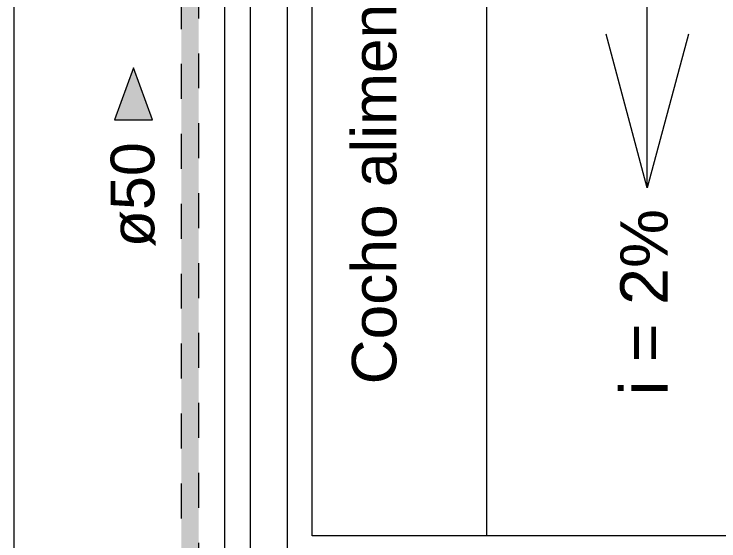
# Model space of a CAD drawing. Header units: metres. Extents: x 5 to 242, y -3 to 162.
# Drawn here: x 16.883 to 18.901, y 104.2 to 105.707 of the extents above; entities that cross this region are included whole.
import ezdxf

# ---------------------------------------------------------------- set-up
doc = ezdxf.new("R2010")
doc.units = ezdxf.units.M
doc.linetypes.add('Aligning Line', pattern=[0.012, 0.006, -0.006])
doc.layers.add('1053_ARQ_BASE_MATADOURO_2_dwg', color=7, linetype='Continuous', lineweight=5, true_color=0x767676)
doc.layers.add('1053_ARQ_BASE_MATADOURO_dwg', color=7, linetype='Continuous', lineweight=5, true_color=0x767676)
for name, color, linetype, lineweight in [('A-PISO', 7, 'Continuous', 5), ('P-PIPE', 7, 'Continuous', 5), ('P-PIPE-IDEN', 7, 'Continuous', 5)]:
    doc.layers.add(name, color=color, linetype=linetype, lineweight=lineweight)
doc.styles.add('Arial_2', font='arial.ttf', dxfattribs={"height": 0.1275})
doc.styles.add('Arial_27', font='arial.ttf', dxfattribs={"height": 0.125})
doc.styles.add('Arial_4', font='arial.ttf', dxfattribs={"height": 0.136})

# ---------------------------------------------------------------- blocks, each defined once
blk = doc.blocks.new('1053_ARQ_BASE_MATADOURO_dwg_arq geral tgov-4039641-CURRAL BOVINO')
at = {"color": 253, "lineweight": 5, "true_color": 0xaaaaaa, "flags": 128}
blk.add_lwpolyline([(-3.1704, 14.4282), (-3.1704, 20.1582), (-12.4204, 20.1582), (-12.4204, 34.8483), (-12.4204, 34.9983), (5.3461, 34.9983), (5.3461, 26.6282)], dxfattribs=at)
blk = doc.blocks.new('1053_ARQ_BASE_MATADOURO_dwg-3625622-CURRAL BOVINO')
blk.add_blockref('1053_ARQ_BASE_MATADOURO_dwg_arq geral tgov-4039641-CURRAL BOVINO', (130.2098, 83.186))
blk = doc.blocks.new('1053_ARQ_BASE_MATADOURO_2_dwg-3637054-CURRAL BOVINO')
at = {"layer": 'A-PISO', "color": 253, "true_color": 0xaaaaaa}
for p, q in [((118.4651, 74.0282), (118.4651, 70.9032)), ((118.5711, 74.0282), (118.5711, 70.9032)), ((119.1431, 71.0282), (119.1431, 73.3782))]:
    blk.add_line(p, q, dxfattribs=at)
at = {"layer": 'A-PISO', "color": 253, "lineweight": 15, "true_color": 0xaaaaaa}
blk.add_line((119.6024, 72.0234), (119.6024, 73.1922), dxfattribs=at)
at = {"layer": 'A-PISO', "color": 253, "true_color": 0xaaaaaa, "flags": 128}
for points in [[(126.1431, 70.7782), (118.3931, 70.7782), (118.3931, 74.0282)], [(126.1431, 74.0282), (126.1431, 71.0282), (118.6431, 71.0282), (118.6431, 73.8124)]]:
    blk.add_lwpolyline(points, dxfattribs=at)
at = {"layer": 'A-PISO', "color": 253, "lineweight": 15, "true_color": 0xaaaaaa, "flags": 128}
blk.add_lwpolyline([(119.7205, 72.464), (119.6024, 72.0234), (119.4843, 72.464)], dxfattribs=at)
at = {"layer": 'A-PISO', "insert": (118.7564, 71.4615), "char_height": 0.1275, "width": 1.82162, "attachment_point": 1, "rotation": 90, "line_spacing_factor": 0.941778, "style": 'Arial_2'}
blk.add_mtext('Cocho alimentação', dxfattribs=at)
at = {"layer": 'A-PISO', "lineweight": 15, "insert": (119.5249, 71.4301), "char_height": 0.136, "width": 0.636017, "attachment_point": 1, "rotation": 90, "line_spacing_factor": 0.941778, "style": 'Arial_4'}
blk.add_mtext('i = 2%', dxfattribs=at)
blk = doc.blocks.new('Anotacao_Tuboseta - Fluxo 1-2612753-CURRAL BOVINO')
at = {"layer": 'P-PIPE-IDEN'}
blk.add_hatch(color=256, dxfattribs=at).paths.add_polyline_path([(0, -0.001082), (0, 0.001082), (0.002973, 0)])
for p, q in [((0.002973, 0), (0, 0.001082)), ((0, 0.001082), (0, -0.001082)), ((0, -0.001082), (0.002973, 0))]:
    blk.add_line(p, q, dxfattribs=at)

msp = doc.modelspace()

# ---------------------------------------------------------------- hatches: boundary and pattern name
at = {"layer": 'P-PIPE', "true_color": 0xc0c0c0}
for points in [[(17.3689, 103.9137), (17.3866, 103.9137), (17.3866, 106.9642), (17.3616, 106.9642), (17.3618, 103.9137), (17.3658, 103.9137)], [(17.4116, 103.9137), (17.4111, 106.9642), (17.3866, 106.9642), (17.3867, 103.9137), (17.4114, 103.9137)]]:
    msp.add_hatch(color=9, dxfattribs=at).paths.add_polyline_path(points)

# ---------------------------------------------------------------- linework, layer by layer
at = {"layer": 'P-PIPE', "linetype": 'Aligning Line', "lineweight": 15}
for p, q in [((17.3616, 106.9642), (17.3616, 103.8946)), ((17.4116, 103.8946), (17.4116, 106.9642))]:
    msp.add_line(p, q, dxfattribs=at)

# ---------------------------------------------------------------- block references
at = {"layer": '1053_ARQ_BASE_MATADOURO_2_dwg', "color": 253, "true_color": 0xaaaaaa}
msp.add_blockref('1053_ARQ_BASE_MATADOURO_2_dwg-3637054-CURRAL BOVINO', (-100.9065, 33.186), dxfattribs=at)
at = {"layer": '1053_ARQ_BASE_MATADOURO_dwg', "color": 253, "true_color": 0xaaaaaa}
msp.add_blockref('1053_ARQ_BASE_MATADOURO_dwg-3625622-CURRAL BOVINO', (-100.9065, 0), dxfattribs=at)
at = {"layer": 'P-PIPE-IDEN', "xscale": 49.99999999999998, "yscale": 49.99999999999998, "zscale": 49.99999999999998, "rotation": 89.99999999999955}
msp.add_blockref('Anotacao_Tuboseta - Fluxo 1-2612753-CURRAL BOVINO', (17.2249, 105.4046), dxfattribs=at)

# ---------------------------------------------------------------- texts
at = {"layer": 'P-PIPE-IDEN', "insert": (17.1594, 105.0396), "char_height": 0.125, "width": 0.360759, "attachment_point": 1, "rotation": 90, "style": 'Arial_27'}
msp.add_mtext('ø50', dxfattribs=at)

doc.saveas('drawing.dxf')
